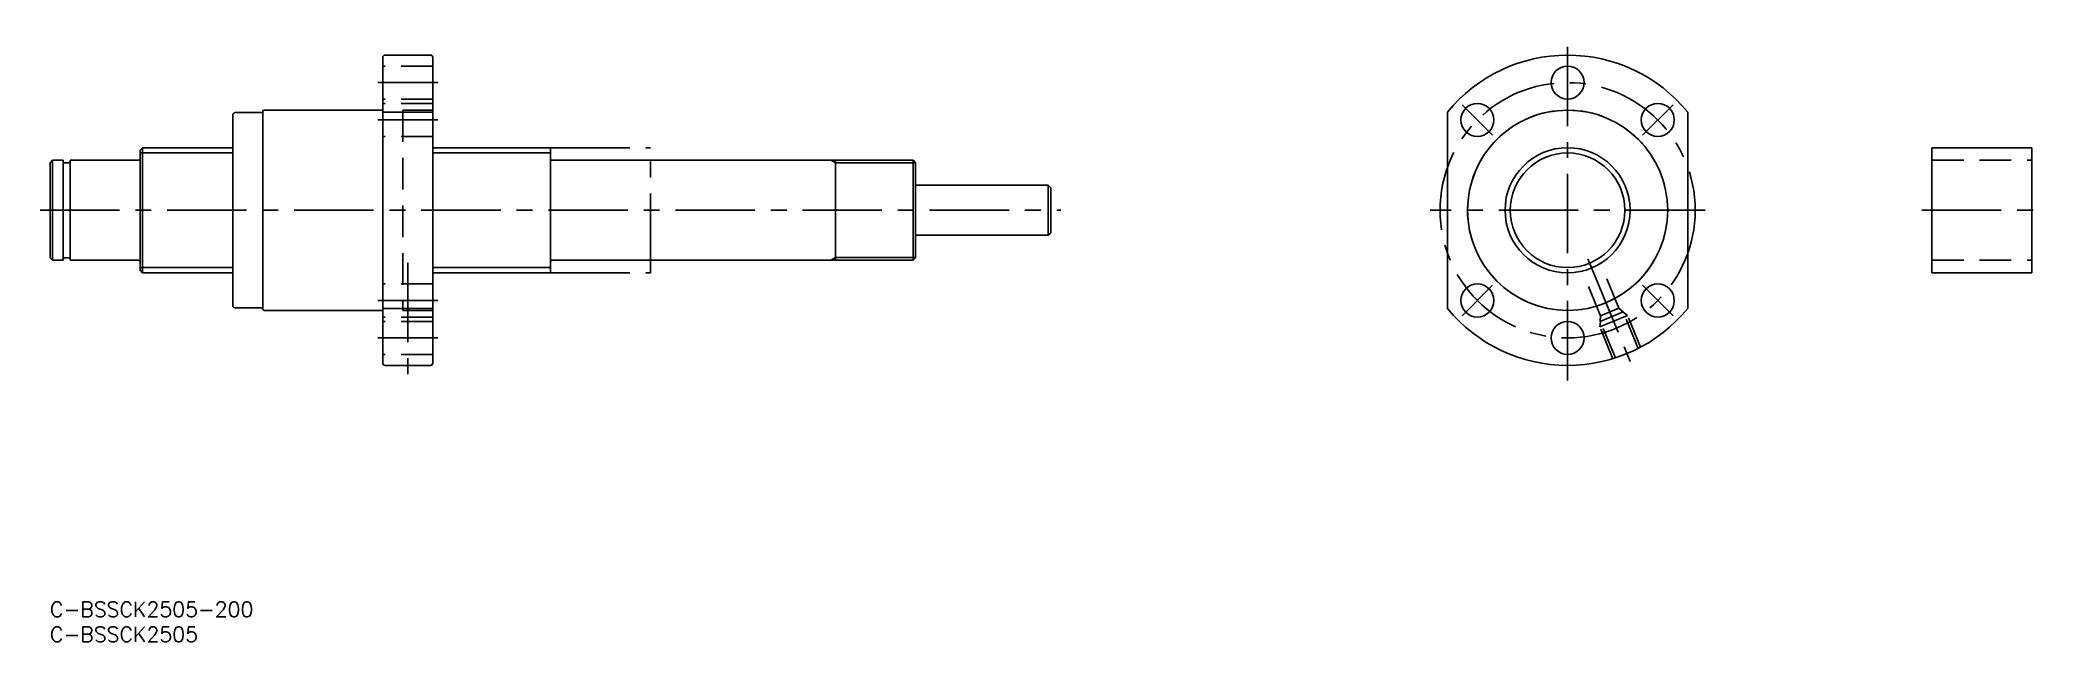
# Model space of a CAD drawing. Extents: x -2 to 398, y -8 to 112.
import ezdxf

# ---------------------------------------------------------------- set-up
doc = ezdxf.new("R2010")
doc.units = 0
doc.header["$LTSCALE"] = 0.5
for name, pattern in [('CENTER', [50.8, 31.75, -6.35, 6.35, -6.35]), ('DASHED', [19.05, 12.7, -6.35]), ('PHANTOM', [63.5, 31.75, -6.35, 6.35, -6.35, 6.35, -6.35])]:
    doc.linetypes.add(name, pattern=pattern)
doc.layers.get('0').update_dxf_attribs({"linetype": 'CONTINUOUS'})
doc.layers.add('CENTER', color=1, linetype='CENTER')
doc.styles.get("Standard").update_dxf_attribs({"font": 'txt.shx', "height": 3, "bigfont": 'bigfont.shx'})

# ---------------------------------------------------------------- blocks, each defined once
blk = doc.blocks.new('*U32')
at = {"color": 7, "linetype": 'CONTINUOUS'}
blk.add_text('C-BSSCK2505-200', height=3, dxfattribs=at).set_placement((0, -3))
blk = doc.blocks.new('*U33')
at = {"color": 7, "linetype": 'CONTINUOUS'}
blk.add_text('C-BSSCK2505', height=3, dxfattribs=at).set_placement((0, -8))

msp = doc.modelspace()

# ---------------------------------------------------------------- linework, layer by layer
at = {"color": 7, "linetype": 'CONTINUOUS'}
for p, q in [((66.5, 108.74), (66.5, 47.74)), ((67, 109.24), (76, 109.24)), ((76.5, 108.74), (76.5, 47.74)), ((36.5, 97.24), (36.5, 59.24)), ((37, 97.74), (42.5, 97.74)), ((42.5, 97.94), (42.5, 58.54)), ((42.8, 98.24), (66.5, 98.24)), ((66.5, 97.87), (76.5, 97.87)), ((279.3, 58.62), (279.3, 97.87)), ((327.3, 97.87), (327.3, 58.62)), ((0.5, 88.24), (0, 87.74)), ((2.65, 88.24), (0.5, 88.24)), ((0.5, 68.24), (0.5, 88.24)), ((2.65, 68.24), (2.65, 88.24)), ((17.7, 88.24), (4, 88.24)), ((4, 88.24), (4, 68.24)), ((18.5, 90.74), (18, 90.24)), ((18, 66.24), (18, 90.24)), ((18.5, 90.74), (18.5, 65.74)), ((36.5, 90.74), (18.5, 90.74)), ((100, 90.74), (76.5, 90.74)), ((100, 90.74), (100, 65.74)), ((172.5, 88.24), (100.3, 88.24)), ((157, 88.24), (157, 68.24)), ((173, 87.74), (172.5, 88.24)), ((172.5, 68.24), (172.5, 88.24)), ((376.11, 90.74), (376.11, 65.74)), ((376.11, 90.74), (396.11, 90.74)), ((396.11, 65.74), (396.11, 90.74)), ((0, 68.74), (0, 87.74)), ((4, 87.74), (2.65, 87.74)), ((173, 87.74), (173, 68.74)), ((199.5, 83.24), (173, 83.24)), ((200, 82.74), (199.5, 83.24)), ((199.5, 73.24), (199.5, 83.24)), ((200, 73.74), (200, 82.74)), ((173, 73.24), (199.5, 73.24)), ((199.5, 73.24), (200, 73.74)), ((0, 68.74), (0.5, 68.24)), ((0.5, 68.24), (2.65, 68.24)), ((2.65, 68.74), (4, 68.74)), ((4, 68.24), (17.7, 68.24)), ((100.3, 68.24), (172.5, 68.24)), ((172.5, 68.24), (173, 68.74)), ((18, 66.24), (18.5, 65.74)), ((18.5, 65.74), (36.5, 65.74)), ((76.5, 65.74), (100, 65.74)), ((376.11, 65.74), (396.11, 65.74)), ((42.5, 58.74), (37, 58.74)), ((66.5, 58.24), (42.8, 58.24)), ((76.5, 58.62), (66.5, 58.62)), ((76, 47.24), (67, 47.24))]:
    msp.add_line(p, q, dxfattribs=at)
at = {"color": 3, "linetype": 'DASHED'}
for p, q in [((76.5, 107.04), (66.5, 107.04)), ((76.5, 100.44), (66.5, 100.44)), ((76.5, 99.58), (66.5, 99.58)), ((70.5, 98.24), (76.5, 98.24)), ((70.5, 98.24), (70.5, 58.24)), ((76.5, 92.98), (66.5, 92.98)), ((376.11, 88.24), (396.11, 88.24)), ((376.11, 68.24), (396.11, 68.24)), ((309.87, 57.15), (306.18, 66.08)), ((313.57, 58.68), (309.87, 67.61)), ((76.5, 63.51), (66.5, 63.51)), ((76.5, 56.91), (66.5, 56.91)), ((76.5, 56.04), (66.5, 56.04)), ((76.5, 58.24), (70.5, 58.24)), ((315.26, 57.22), (309.72, 54.92)), ((314.38, 57.94), (309.83, 56.05)), ((309.87, 57.15), (309.83, 56.05)), ((312.86, 48.75), (309.83, 56.05)), ((313.57, 58.68), (309.87, 57.15)), ((313.57, 58.68), (314.38, 57.94)), ((317.4, 50.64), (314.38, 57.94)), ((315.26, 57.22), (314.4, 57.88)), ((317.88, 50.89), (315.26, 57.22)), ((309.72, 54.92), (309.86, 56)), ((312.34, 48.59), (309.72, 54.92)), ((76.5, 49.44), (66.5, 49.44))]:
    msp.add_line(p, q, dxfattribs=at)
at = {"color": 3, "linetype": 'CONTINUOUS'}
for p, q in [((36.5, 89.7), (18, 89.7)), ((100, 89.7), (76.5, 89.7)), ((156.06, 88.24), (157, 87.7)), ((173, 87.7), (157, 87.7)), ((156.06, 68.24), (157, 68.79)), ((173, 68.79), (157, 68.79)), ((36.5, 66.79), (18, 66.79)), ((100, 66.79), (76.5, 66.79))]:
    msp.add_line(p, q, dxfattribs=at)
at = {"color": 3, "linetype": 'PHANTOM'}
for p, q in [((100, 90.74), (120, 90.74)), ((120, 65.74), (120, 90.74)), ((100, 65.74), (120, 65.74))]:
    msp.add_line(p, q, dxfattribs=at)
at = {"color": 7, "linetype": 'CONTINUOUS'}
for centre, radius in [((303.3, 103.74), 3.3), ((285.27, 96.28), 3.3), ((303.3, 78.24), 20), ((321.33, 96.28), 3.3), ((303.3, 78.24), 11.45), ((285.27, 60.21), 3.3), ((321.33, 60.21), 3.3), ((303.3, 52.74), 3.3)]:
    msp.add_circle(centre, radius, dxfattribs=at)
at = {"color": 3, "linetype": 'DASHED'}
msp.add_circle((303.3, 78.24), 20, dxfattribs=at)
at = {"color": 3, "linetype": 'CONTINUOUS'}
msp.add_circle((303.3, 78.24), 12.5, dxfattribs=at)
at = {"color": 7, "linetype": 'CONTINUOUS'}
for centre, radius, start, end in [((67, 108.74), 0.5, 90, 180), ((76, 108.74), 0.5, 0, 90), ((303.3, 78.24), 31, 39.268, 140.732), ((37, 97.24), 0.5, 90, 180), ((42.8, 97.94), 0.3, 90, 180), ((17.7, 88.54), 0.3, 270, 0), ((100.3, 88.54), 0.3, 180, 270), ((17.7, 67.94), 0.3, 0, 90), ((100.3, 67.94), 0.3, 90, 180), ((37, 59.24), 0.5, 180, 270), ((42.8, 58.54), 0.3, 180, 270), ((303.3, 78.24), 31, 219.268, 320.732), ((67, 47.74), 0.5, 180, 270), ((76, 47.74), 0.5, 270, 0)]:
    msp.add_arc(centre, radius, start, end, dxfattribs=at)
at = {"layer": 'CENTER', "color": 1, "linetype": 'CENTER'}
for p, q in [((303.3, 44.24), (303.3, 112.24)), ((77.5, 103.74), (65.5, 103.74)), ((77.5, 96.28), (65.5, 96.28)), ((288.31, 93.23), (282.23, 99.32)), ((324.37, 99.32), (318.29, 93.23)), ((-2, 78.24), (202, 78.24)), ((330.8, 78.24), (275.8, 78.24)), ((374.11, 78.24), (398.11, 78.24)), ((307.32, 68.54), (315.93, 47.76)), ((71.5, 67.74), (71.5, 45.24)), ((77.5, 60.21), (65.5, 60.21)), ((288.31, 63.25), (282.23, 57.17)), ((324.37, 57.17), (318.29, 63.25)), ((77.5, 52.74), (65.5, 52.74))]:
    msp.add_line(p, q, dxfattribs=at)
msp.add_circle((303.3, 78.24), 25.5, dxfattribs=at)

# ---------------------------------------------------------------- block references
at = {"color": 7, "linetype": 'CONTINUOUS'}
for name in ['*U32', '*U33']:
    msp.add_blockref(name, (0, 0), dxfattribs=at)

doc.saveas('drawing.dxf')
